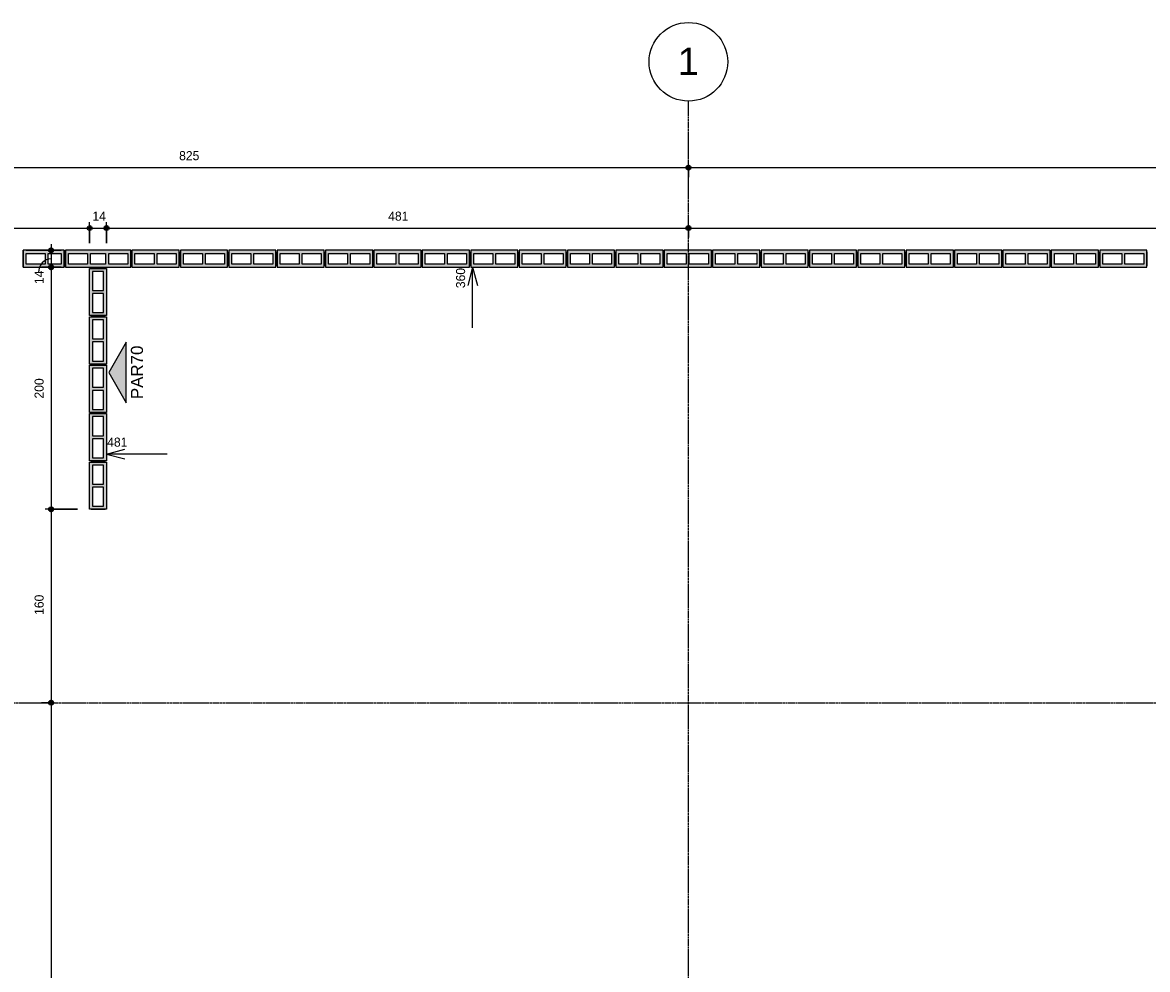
# Model space of a CAD drawing. Header units: centimetres. Extents: x 170 to 13828, y -2277 to 8860.
# Drawn here: x 11367 to 12297, y 210 to 993 of the extents above; entities that cross this region are included whole.
import ezdxf

# ---------------------------------------------------------------- set-up
doc = ezdxf.new("R2010")
doc.units = ezdxf.units.CM
doc.linetypes.add('Linha de eixo', pattern=[2.2225, 1.27, -0.3175, 0.3175, -0.3175])
for name, color, linetype, lineweight, true_color in [('A-ANNO-DIMS-1', 1, 'Continuous', 9, 0xff0000), ('G-ANNO-SYMB-1', 251, 'Continuous', 9, 0x646464), ('S-BEAM-3', 9, 'Continuous', 9, 0xc0c0c0), ('S-BEAM-4', 98, 'Continuous', 9, 0x004000), ('S-BEAM-8', 142, 'Continuous', 9, 0x0080c0)]:
    doc.layers.add(name, color=color, linetype=linetype, lineweight=lineweight, true_color=true_color)
for name, color, linetype, lineweight in [('A-ANNO-DIMS-50', 7, 'Continuous', 9), ('A-DETL-GENF', 7, 'Continuous', 9), ('G-ANNO-SYMB', 7, 'Continuous', 9), ('S-BEAM', 7, 'Continuous', 9), ('S-BEAM-2', 7, 'Continuous', 13), ('S-GRID-1', 7, 'Linha de eixo', 9), ('S-GRID-IDEN', 7, 'Continuous', 9)]:
    doc.layers.add(name, color=color, linetype=linetype, lineweight=lineweight)
doc.styles.add('Arial', font='arial.ttf', dxfattribs={"height": 22.5})
doc.styles.add('Arial_1', font='arial.ttf', dxfattribs={"height": 10})
doc.styles.add('Bahnschrift_13', font='', dxfattribs={"height": 7.5})
doc.styles.get('Bahnschrift_13').set_extended_font_data('Bahnschrift')
doc.dimstyles.new('COTA_ACUMULADA', dxfattribs={"dimscale": 30.48, "dimtxt": 8.33133, "dimasz": 0.049213, "dimexe": 0, "dimexo": 0.0625, "dimgap": 0.131234, "dimtad": 0, "dimjust": 2, "dimdec": 0, "dimzin": 0, "dimdsep": 46, "dimtxsty": 'Bahnschrift_13', "dimblk1": 'NONE', "dimblk2": 'OPEN30', "dimsah": 1, "dimcen": 0.09, "dimse1": 1, "dimsd1": 1, "dimazin": 0, "dimtfac": 1, "dimtdec": 4, "dimtix": 1, "dimtmove": 2, "dimatfit": 3, "dimfxl": 0, "dimfxlon": 1, "dimtvp": 1, "dimtolj": 1, "dimtzin": 0, "dimarcsym": 2})
doc.dimstyles.new('COTA_LINEAR', dxfattribs={"dimscale": 30.48, "dimtxt": 8.33133, "dimasz": 0.393701, "dimexe": 0.164042, "dimexo": 0.328084, "dimgap": 0.131234, "dimtad": 1, "dimdec": 0, "dimzin": 0, "dimdsep": 46, "dimtxsty": 'Bahnschrift_13', "dimblk1": 'DOTSMALL', "dimblk2": 'DOTSMALL', "dimsah": 1, "dimcen": 0.09, "dimdle": 0.164042, "dimazin": 0, "dimtfac": 1, "dimtdec": 4, "dimtix": 1, "dimtmove": 0, "dimatfit": 3, "dimfxl": 1, "dimtvp": 1, "dimtolj": 1, "dimtzin": 0, "dimarcsym": 2})
doc.dimstyles.new('COTA_LINEAR_2', dxfattribs={"dimscale": 30.48, "dimtxt": 8.33133, "dimasz": 0.393701, "dimexe": 0.164042, "dimexo": 0.328084, "dimgap": 0.131234, "dimtad": 1, "dimdec": 0, "dimzin": 0, "dimdsep": 46, "dimtxsty": 'Bahnschrift_13', "dimblk1": 'DOTSMALL', "dimblk2": 'DOTSMALL', "dimsah": 1, "dimcen": 0.09, "dimdle": 0.164042, "dimazin": 0, "dimtfac": 1, "dimtdec": 4, "dimtix": 1, "dimtmove": 1, "dimatfit": 3, "dimfxl": 1, "dimtvp": 1, "dimtolj": 1, "dimtzin": 0, "dimarcsym": 2})

# ---------------------------------------------------------------- blocks, each defined once
blk = doc.blocks.new('LEONE - BLOCO 14x34x19 - LEONE - BLOCO 14x34x19-541693-COBERTURA - MODULAÇÃO 2ª FIADA')
at = {"layer": 'S-BEAM-8'}
h = blk.add_hatch(color=256, dxfattribs=at)
h.paths.add_polyline_path([(8.2742, -7), (19.5, -7), (19.5, 7), (-14.5, 7), (-14.5, -7), (2.5, -7)])
h.paths.add_polyline_path([(17, -4.5), (1.25, -4.5), (1.25, 4.5), (17, 4.5)])
h.paths.add_polyline_path([(-1.25, -4.5), (-12, -4.5), (-12, 4.5), (-1.25, 4.5)])
at = {"layer": 'A-DETL-GENF'}
for p, q in [((-14.5, 7), (-14.5, 0)), ((2.5, 7), (-14.5, 7)), ((-14.5, 0), (-14.5, -7)), ((-12, -4.5), (-12, 4.5)), ((-12, 4.5), (-1.25, 4.5)), ((-1.25, 4.5), (-1.25, -4.5)), ((1.25, 4.5), (17, 4.5)), ((1.25, -4.5), (1.25, 4.5)), ((19.5, 7), (2.5, 7)), ((17, 4.5), (17, -4.5)), ((19.5, 0), (19.5, 7)), ((19.5, -7), (19.5, 0)), ((-14.5, -7), (2.5, -7)), ((-1.25, -4.5), (-12, -4.5)), ((17, -4.5), (1.25, -4.5)), ((2.5, -7), (19.5, -7))]:
    blk.add_line(p, q, dxfattribs=at)
at = {"layer": 'S-BEAM-2'}
for p, q in [((-14.5, 7), (-14.5, -7)), ((19.5, 7), (-14.5, 7)), ((-14.5, 7), (-14.5, -7)), ((-14.5, -7), (-14.5, 6.8804)), ((-14.5, 5.75), (-14.5, -5.75)), ((-14.5, -5.75), (-14.5, 5.75)), ((-12, 7), (-3.9375, 7)), ((-12, 7), (-3.9375, 7)), ((17, 7), (-12, 7)), ((19.5, -7), (19.5, 7)), ((19.5, 7), (19.5, -7)), ((19.5, -7), (19.5, 7)), ((19.5, -5.75), (19.5, 5.75)), ((19.5, 5.75), (19.5, -5.75)), ((-14.5, -7), (19.5, -7)), ((-12, -7), (-3.9375, -7)), ((-12, -7), (-3.9375, -7)), ((17, -7), (-12, -7))]:
    blk.add_line(p, q, dxfattribs=at)
at = {"layer": 'S-BEAM-3'}
for p, q in [((-12, 4.5), (-1.25, 4.5)), ((-12, -4.5), (-12, 4.5)), ((-1.25, 4.5), (-1.25, -4.5)), ((1.25, 4.5), (17, 4.5)), ((1.25, -4.5), (1.25, 4.5)), ((17, 4.5), (17, -4.5)), ((-1.25, -4.5), (-12, -4.5)), ((17, -4.5), (1.25, -4.5))]:
    blk.add_line(p, q, dxfattribs=at)
blk = doc.blocks.new('LEONE - BLOCO 14X54X19 - LEONE - BLOCO 14X54X19-557270-COBERTURA - MODULAÇÃO 2ª FIADA')
at = {"layer": 'S-BEAM-4'}
h = blk.add_hatch(color=256, dxfattribs=at)
h.paths.add_polyline_path([(-4.5, 7), (-27, 7), (-27, -7), (27, -7), (27, 7), (0, 7)])
h.paths.add_polyline_path([(-8.75, 4.5), (-8.75, -4.5), (-24.5, -4.5), (-24.5, 4.5)])
h.paths.add_polyline_path([(0, 4.5), (6.25, 4.5), (6.25, -4.5), (-6.25, -4.5), (-6.25, 4.5), (-4.5, 4.5)])
h.paths.add_polyline_path([(8.75, 4.5), (24.5, 4.5), (24.5, -4.5), (8.75, -4.5)])
at = {"layer": 'A-DETL-GENF'}
for p, q in [((-27, 7), (-27, 0)), ((0, 7), (-27, 7)), ((-27, 0), (-27, -7)), ((-24.5, -4.5), (-24.5, 4.5)), ((-24.5, 4.5), (-8.75, 4.5)), ((-8.75, 4.5), (-8.75, -4.5)), ((-6.25, 4.5), (6.25, 4.5)), ((-6.25, -4.5), (-6.25, 4.5)), ((27, 7), (0, 7)), ((6.25, 4.5), (6.25, -4.5)), ((8.75, -4.5), (8.75, 4.5)), ((8.75, 4.5), (24.5, 4.5)), ((24.5, 4.5), (24.5, -4.5)), ((27, 0), (27, 7)), ((-27, -7), (0, -7)), ((-8.75, -4.5), (-24.5, -4.5)), ((6.25, -4.5), (-6.25, -4.5)), ((0, -7), (27, -7)), ((24.5, -4.5), (8.75, -4.5)), ((27, -7), (27, 0))]:
    blk.add_line(p, q, dxfattribs=at)
at = {"layer": 'S-BEAM-2'}
for p, q in [((-27, 7), (-27, -7)), ((27, 7), (-27, 7)), ((-27, 7), (-27, -7)), ((-27, -7), (-27, 6.88)), ((-27, 5.75), (-27, -5.75)), ((-27, -5.75), (-27, 5.75)), ((27, -7), (27, 7)), ((27, 7), (27, -7)), ((27, -7), (27, 7)), ((27, -5.75), (27, 5.75)), ((27, 5.75), (27, -5.75)), ((-27, -7), (27, -7))]:
    blk.add_line(p, q, dxfattribs=at)
at = {"layer": 'S-BEAM-3'}
for p, q in [((-24.5, 4.5), (-8.75, 4.5)), ((-24.5, -4.5), (-24.5, 4.5)), ((-8.75, 4.5), (-8.75, -4.5)), ((-6.25, 4.5), (6.25, 4.5)), ((-6.25, -4.5), (-6.25, 4.5)), ((6.25, 4.5), (6.25, -4.5)), ((8.75, 4.5), (24.5, 4.5)), ((8.75, -4.5), (8.75, 4.5)), ((24.5, 4.5), (24.5, -4.5)), ((-8.75, -4.5), (-24.5, -4.5)), ((6.25, -4.5), (-6.25, -4.5)), ((24.5, -4.5), (8.75, -4.5))]:
    blk.add_line(p, q, dxfattribs=at)
blk = doc.blocks.new('LEONE - BLOCO 14X39X1 - LEONE - BLOCO 14X39X19-2886981-COBERTURA - MODULAÇÃO 2ª FIADA')
at = {"layer": 'S-BEAM-3'}
h = blk.add_hatch(color=256, dxfattribs=at)
h.paths.add_polyline_path([(-3.78, -7), (19.5, -7), (19.5, 7), (-19.5, 7), (-19.5, -7)])
h.paths.add_polyline_path([(-3.78, -4.5), (-17, -4.5), (-17, 4.5), (-1.25, 4.5), (-1.25, -4.5)])
h.paths.add_polyline_path([(1.25, -4.5), (1.25, 4.5), (17, 4.5), (17, -4.5)])
at = {"layer": 'A-DETL-GENF'}
for p, q in [((19.5, 7), (-19.5, 7)), ((-19.5, 7), (-19.5, 0)), ((-19.5, 0), (-19.5, -7)), ((-17, -4.5), (-17, 4.5)), ((-17, 4.5), (-1.25, 4.5)), ((-1.25, 4.5), (-1.25, -4.5)), ((1.25, -4.5), (1.25, 4.5)), ((1.25, 4.5), (17, 4.5)), ((17, 4.5), (17, -4.5)), ((19.5, 0), (19.5, 7)), ((19.5, -7), (19.5, 0)), ((-19.5, -7), (19.5, -7)), ((-1.25, -4.5), (-17, -4.5)), ((17, -4.5), (1.25, -4.5))]:
    blk.add_line(p, q, dxfattribs=at)
at = {"layer": 'S-BEAM-2'}
for p, q in [((-19.5, 7), (-19.5, -7)), ((19.5, 7), (-19.5, 7)), ((-19.5, 5.75), (-19.5, -5.75)), ((-19.5, -5.75), (-19.5, 5.75)), ((19.5, -7), (19.5, 7)), ((19.5, -7), (19.5, 7)), ((19.5, 5.75), (19.5, -5.75)), ((-19.5, -7), (19.5, -7))]:
    blk.add_line(p, q, dxfattribs=at)
at = {"layer": 'S-BEAM-3'}
for p, q in [((-17, 4.5), (-1.25, 4.5)), ((-17, -4.5), (-17, 4.5)), ((-1.25, 4.5), (-1.25, -4.5)), ((1.25, 4.5), (17, 4.5)), ((1.25, -4.5), (1.25, 4.5)), ((17, 4.5), (17, -4.5)), ((-1.25, -4.5), (-17, -4.5)), ((17, -4.5), (1.25, -4.5))]:
    blk.add_line(p, q, dxfattribs=at)
blk = doc.blocks.new('LEONE - BLOCO 14X39X1 - LEONE - BLOCO 14X39X19-V1-COBERTURA - MODULAÇÃO 2ª FIADA')
at = {"layer": 'S-BEAM-3'}
h = blk.add_hatch(color=256, dxfattribs=at)
h.paths.add_polyline_path([(-19.5, -7), (19.5, -7), (19.5, 7), (-19.5, 7), (-19.5, -4.5)])
h.paths.add_polyline_path([(1.25, -4.5), (1.25, 4.5), (17, 4.5), (17, -4.5)])
h.paths.add_polyline_path([(-1.25, -4.5), (-17, -4.5), (-17, 4.5), (-1.25, 4.5), (-1.25, -4.16)])
at = {"layer": 'A-DETL-GENF'}
for p, q in [((19.5, 7), (-19.5, 7)), ((-19.5, 7), (-19.5, 0)), ((-19.5, 0), (-19.5, -7)), ((-17, -4.5), (-17, 4.5)), ((-17, 4.5), (-1.25, 4.5)), ((-1.25, 4.5), (-1.25, -4.5)), ((1.25, -4.5), (1.25, 4.5)), ((1.25, 4.5), (17, 4.5)), ((17, 4.5), (17, -4.5)), ((19.5, 0), (19.5, 7)), ((19.5, -7), (19.5, 0)), ((-19.5, -7), (19.5, -7)), ((-1.25, -4.5), (-17, -4.5)), ((17, -4.5), (1.25, -4.5))]:
    blk.add_line(p, q, dxfattribs=at)
at = {"layer": 'S-BEAM-2'}
for p, q in [((-19.5, 7), (-19.5, -7)), ((19.5, 7), (-19.5, 7)), ((-19.5, 5.75), (-19.5, -5.75)), ((-19.5, -5.75), (-19.5, 5.75)), ((19.5, -7), (19.5, 7)), ((19.5, -7), (19.5, 7)), ((19.5, 5.75), (19.5, -5.75)), ((-19.5, -7), (19.5, -7))]:
    blk.add_line(p, q, dxfattribs=at)
at = {"layer": 'S-BEAM-3'}
for p, q in [((-17, 4.5), (-1.25, 4.5)), ((-17, -4.5), (-17, 4.5)), ((-1.25, 4.5), (-1.25, -4.5)), ((1.25, 4.5), (17, 4.5)), ((1.25, -4.5), (1.25, 4.5)), ((17, 4.5), (17, -4.5)), ((-1.25, -4.5), (-17, -4.5)), ((17, -4.5), (1.25, -4.5))]:
    blk.add_line(p, q, dxfattribs=at)
blk = doc.blocks.new('LEONE - BLOCO 14X39X1 - LEONE - BLOCO 14X39X19-3073679-COBERTURA - MODULAÇÃO 2ª FIADA')
at = {"layer": 'S-BEAM-3'}
h = blk.add_hatch(color=256, dxfattribs=at)
h.paths.add_polyline_path([(19.5, 0), (19.5, 7), (-19.5, 7), (-19.5, -7), (19.5, -7), (19.5, -4.5)])
h.paths.add_polyline_path([(17, 4.5), (17, -4.5), (1.25, -4.5), (1.25, 4.5), (11.12, 4.5)])
h.paths.add_polyline_path([(-1.25, 4.5), (-1.25, -4.5), (-17, -4.5), (-17, 4.5)])
at = {"layer": 'A-DETL-GENF'}
for p, q in [((-19.5, 7), (19.5, 7)), ((-19.5, 0), (-19.5, 7)), ((-1.25, 4.5), (-17, 4.5)), ((-17, 4.5), (-17, -4.5)), ((-1.25, -4.5), (-1.25, 4.5)), ((1.25, 4.5), (1.25, -4.5)), ((17, 4.5), (1.25, 4.5)), ((17, -4.5), (17, 4.5)), ((19.5, 7), (19.5, 0)), ((-19.5, -7), (-19.5, 0)), ((19.5, -7), (-19.5, -7)), ((-17, -4.5), (-1.25, -4.5)), ((1.25, -4.5), (17, -4.5)), ((19.5, 0), (19.5, -7))]:
    blk.add_line(p, q, dxfattribs=at)
at = {"layer": 'S-BEAM-2'}
for p, q in [((-19.5, -7), (-19.5, 7)), ((-19.5, 7), (19.5, 7)), ((-19.5, -5.75), (-19.5, 5.75)), ((-19.5, 5.75), (-19.5, -5.75)), ((19.5, 7), (19.5, -7)), ((19.5, 7), (19.5, -7)), ((19.5, -5.75), (19.5, 5.75)), ((19.5, -7), (-19.5, -7))]:
    blk.add_line(p, q, dxfattribs=at)
at = {"layer": 'S-BEAM-3'}
for p, q in [((-1.25, 4.5), (-17, 4.5)), ((-17, 4.5), (-17, -4.5)), ((-1.25, -4.5), (-1.25, 4.5)), ((17, 4.5), (1.25, 4.5)), ((1.25, 4.5), (1.25, -4.5)), ((17, -4.5), (17, 4.5)), ((-17, -4.5), (-1.25, -4.5)), ((1.25, -4.5), (17, -4.5))]:
    blk.add_line(p, q, dxfattribs=at)
blk = doc.blocks.new('Eixo - M_Cabeça da grade - Círculo-45800-COBERTURA - MODULAÇÃO 2ª FIADA')
at = {"layer": 'S-GRID-IDEN'}
blk.add_circle((0, 0), 0.65, dxfattribs=at)
blk = doc.blocks.new('Elevação - Número de detalhe-142644-COBERTURA - MODULAÇÃO 2ª FIADA')
at = {"layer": 'G-ANNO-SYMB-1'}
blk.add_hatch(color=256, dxfattribs=at).paths.add_polyline_path([(0.5, 0), (-0.5, 0), (0, 0.289)])
at = {"layer": 'G-ANNO-SYMB'}
for p, q in [((0, 0.289), (-0.5, 0)), ((0.5, 0), (0, 0.289)), ((-0.5, 0), (0.5, 0))]:
    blk.add_line(p, q, dxfattribs=at)
blk = doc.blocks.new('DIMBLOCK2-COBERTURA - MODULAÇÃO 2ª FIADA')
at = {"layer": 'A-ANNO-DIMS-50', "lineweight": 35, "true_color": 0xff0000}
h = blk.add_hatch(color=1, dxfattribs=at)
edge = h.paths.add_edge_path()
edge.add_arc((11106.14, 822.6), 1.5, 0, 360)
h = blk.add_hatch(color=1, dxfattribs=at)
edge = h.paths.add_edge_path()
edge.add_arc((11422.14, 822.6), 1.5, 0, 360)
at = {"layer": 'A-ANNO-DIMS-50', "color": 1, "true_color": 0xff0000}
for p, q in [((11106.14, 814.24), (11106.14, 827.6)), ((11106.14, 822.6), (11422.14, 822.6)), ((11106.14, 822.6), (11106.14, 814.24)), ((11422.14, 810.07), (11422.14, 827.6)), ((11422.14, 822.6), (11422.14, 810.07))]:
    blk.add_line(p, q, dxfattribs=at)
at = {"layer": 'A-ANNO-DIMS-50', "color": 1, "lineweight": 35, "true_color": 0xff0000}
for centre in [(11106.14, 822.6), (11422.14, 822.6)]:
    blk.add_circle(centre, 1.5, dxfattribs=at)
at = {"layer": 'A-ANNO-DIMS-50', "color": 0, "insert": (11256.89, 836.25), "char_height": 7.5, "width": 17.4201, "attachment_point": 1, "line_spacing_factor": 1.009858, "style": 'Bahnschrift_13'}
blk.add_mtext('316', dxfattribs=at)
blk = doc.blocks.new('_DotSmall')
at = {"color": 0, "linetype": 'ByBlock', "const_width": 0.5}
blk.add_lwpolyline([(-0.0625, 0, 1), (0.0625, 0, 1)], format="xyb", close=True, dxfattribs=at)
blk = doc.blocks.new('DIMBLOCK3-COBERTURA - MODULAÇÃO 2ª FIADA')
at = {"layer": 'A-ANNO-DIMS-50', "lineweight": 35, "true_color": 0xff0000}
h = blk.add_hatch(color=1, dxfattribs=at)
edge = h.paths.add_edge_path()
edge.add_arc((11422.14, 822.6), 1.5, 0, 360)
h = blk.add_hatch(color=1, dxfattribs=at)
edge = h.paths.add_edge_path()
edge.add_arc((11436.14, 822.6), 1.5, 0, 360)
at = {"layer": 'A-ANNO-DIMS-50', "color": 1, "true_color": 0xff0000}
for p, q in [((11422.14, 810.07), (11422.14, 827.6)), ((11422.14, 822.6), (11436.14, 822.6)), ((11422.14, 822.6), (11422.14, 810.07)), ((11436.14, 810.07), (11436.14, 827.6)), ((11436.14, 822.6), (11436.14, 810.07))]:
    blk.add_line(p, q, dxfattribs=at)
at = {"layer": 'A-ANNO-DIMS-50', "color": 1, "lineweight": 35, "true_color": 0xff0000}
for centre in [(11422.14, 822.6), (11436.14, 822.6)]:
    blk.add_circle(centre, 1.5, dxfattribs=at)
at = {"layer": 'A-ANNO-DIMS-50', "color": 0, "insert": (11424.41, 836.25), "char_height": 7.5, "width": 11.3609, "attachment_point": 1, "line_spacing_factor": 1.009858, "style": 'Bahnschrift_13'}
blk.add_mtext('14', dxfattribs=at)
blk = doc.blocks.new('DIMBLOCK4-COBERTURA - MODULAÇÃO 2ª FIADA')
at = {"layer": 'A-ANNO-DIMS-50', "lineweight": 35, "true_color": 0xff0000}
h = blk.add_hatch(color=1, dxfattribs=at)
edge = h.paths.add_edge_path()
edge.add_arc((11436.14, 822.6), 1.5, 0, 360)
h = blk.add_hatch(color=1, dxfattribs=at)
edge = h.paths.add_edge_path()
edge.add_arc((11917.14, 822.6), 1.5, 0, 360)
at = {"layer": 'A-ANNO-DIMS-50', "color": 1, "true_color": 0xff0000}
for p, q in [((11436.14, 810.07), (11436.14, 827.6)), ((11436.14, 822.6), (11917.14, 822.6)), ((11436.14, 822.6), (11436.14, 810.07)), ((11917.14, 814.72), (11917.14, 827.6)), ((11917.14, 822.6), (11917.14, 814.72))]:
    blk.add_line(p, q, dxfattribs=at)
at = {"layer": 'A-ANNO-DIMS-50', "color": 1, "lineweight": 35, "true_color": 0xff0000}
for centre in [(11436.14, 822.6), (11917.14, 822.6)]:
    blk.add_circle(centre, 1.5, dxfattribs=at)
at = {"layer": 'A-ANNO-DIMS-50', "color": 0, "insert": (11668.94, 836.25), "char_height": 7.5, "width": 18.4804, "attachment_point": 1, "line_spacing_factor": 1.009858, "style": 'Bahnschrift_13'}
blk.add_mtext('481', dxfattribs=at)
blk = doc.blocks.new('DIMBLOCK5-COBERTURA - MODULAÇÃO 2ª FIADA')
at = {"layer": 'A-ANNO-DIMS-50', "lineweight": 35, "true_color": 0xff0000}
h = blk.add_hatch(color=1, dxfattribs=at)
edge = h.paths.add_edge_path()
edge.add_arc((11917.14, 822.6), 1.5, 0, 360)
h = blk.add_hatch(color=1, dxfattribs=at)
edge = h.paths.add_edge_path()
edge.add_arc((12796.14, 822.6), 1.5, 0, 360)
at = {"layer": 'A-ANNO-DIMS-50', "color": 1, "true_color": 0xff0000}
for p, q in [((11917.14, 814.72), (11917.14, 827.6)), ((11917.14, 822.6), (12796.14, 822.6)), ((11917.14, 822.6), (11917.14, 814.72)), ((12796.14, 814.72), (12796.14, 827.6)), ((12796.14, 822.6), (12796.14, 814.72))]:
    blk.add_line(p, q, dxfattribs=at)
at = {"layer": 'A-ANNO-DIMS-50', "color": 1, "lineweight": 35, "true_color": 0xff0000}
for centre in [(11917.14, 822.6), (12796.14, 822.6)]:
    blk.add_circle(centre, 1.5, dxfattribs=at)
at = {"layer": 'A-ANNO-DIMS-50', "color": 0, "insert": (12348.31, 836.25), "char_height": 7.5, "width": 19.9952, "attachment_point": 1, "line_spacing_factor": 1.009858, "style": 'Bahnschrift_13'}
blk.add_mtext('879', dxfattribs=at)
blk = doc.blocks.new('DIMBLOCK10-COBERTURA - MODULAÇÃO 2ª FIADA')
at = {"layer": 'A-ANNO-DIMS-50', "lineweight": 35, "true_color": 0xff0000}
h = blk.add_hatch(color=1, dxfattribs=at)
edge = h.paths.add_edge_path()
edge.add_arc((11092.14, 872.6), 1.5, 0, 360)
h = blk.add_hatch(color=1, dxfattribs=at)
edge = h.paths.add_edge_path()
edge.add_arc((11917.14, 872.6), 1.5, 0, 360)
at = {"layer": 'A-ANNO-DIMS-50', "color": 1, "true_color": 0xff0000}
for p, q in [((11092.14, 814.24), (11092.14, 877.6)), ((11917.14, 864.72), (11917.14, 877.6)), ((11087.14, 872.6), (11917.14, 872.6)), ((11092.14, 872.6), (11092.14, 814.24)), ((11917.14, 872.6), (11917.14, 864.72))]:
    blk.add_line(p, q, dxfattribs=at)
at = {"layer": 'A-ANNO-DIMS-50', "color": 1, "lineweight": 35, "true_color": 0xff0000}
for centre in [(11092.14, 872.6), (11917.14, 872.6)]:
    blk.add_circle(centre, 1.5, dxfattribs=at)
at = {"layer": 'A-ANNO-DIMS-50', "color": 0, "insert": (11496.12, 886.25), "char_height": 7.5, "width": 20.4496, "attachment_point": 1, "line_spacing_factor": 1.009858, "style": 'Bahnschrift_13'}
blk.add_mtext('825', dxfattribs=at)
blk = doc.blocks.new('DIMBLOCK11-COBERTURA - MODULAÇÃO 2ª FIADA')
at = {"layer": 'A-ANNO-DIMS-50', "lineweight": 35, "true_color": 0xff0000}
h = blk.add_hatch(color=1, dxfattribs=at)
edge = h.paths.add_edge_path()
edge.add_arc((11917.14, 872.6), 1.5, 0, 360)
h = blk.add_hatch(color=1, dxfattribs=at)
edge = h.paths.add_edge_path()
edge.add_arc((12796.14, 872.6), 1.5, 0, 360)
at = {"layer": 'A-ANNO-DIMS-50', "color": 1, "true_color": 0xff0000}
for p, q in [((11917.14, 864.72), (11917.14, 877.6)), ((12796.14, 864.72), (12796.14, 877.6)), ((11917.14, 872.6), (12796.14, 872.6)), ((11917.14, 872.6), (11917.14, 864.72)), ((12796.14, 872.6), (12796.14, 864.72))]:
    blk.add_line(p, q, dxfattribs=at)
at = {"layer": 'A-ANNO-DIMS-50', "color": 1, "lineweight": 35, "true_color": 0xff0000}
for centre in [(11917.14, 872.6), (12796.14, 872.6)]:
    blk.add_circle(centre, 1.5, dxfattribs=at)
at = {"layer": 'A-ANNO-DIMS-50', "color": 0, "insert": (12348.31, 886.25), "char_height": 7.5, "width": 19.9952, "attachment_point": 1, "line_spacing_factor": 1.009858, "style": 'Bahnschrift_13'}
blk.add_mtext('879', dxfattribs=at)
blk = doc.blocks.new('DIMBLOCK100-COBERTURA - MODULAÇÃO 2ª FIADA')
at = {"layer": 'A-ANNO-DIMS-50', "color": 1, "true_color": 0xff0000}
for p, q in [((11436.14, 635.78), (11451.14, 639.8)), ((11436.14, 635.78), (11451.14, 631.76)), ((11486.14, 635.78), (11436.14, 635.78)), ((11436.14, 635.78), (11436.14, 635.78)), ((11436.14, 635.78), (11436.14, 635.78))]:
    blk.add_line(p, q, dxfattribs=at)
at = {"layer": 'A-ANNO-DIMS-50', "color": 0, "insert": (11436.64, 649.43), "char_height": 7.5, "width": 18.4804, "attachment_point": 1, "line_spacing_factor": 1.009858, "style": 'Bahnschrift_13'}
blk.add_mtext('481', dxfattribs=at)
blk = doc.blocks.new('_None')
blk = doc.blocks.new('_Open30')
at = {"color": 0, "linetype": 'ByBlock', "lineweight": -2}
for p, q in [((-1, 0.27), (0, 0)), ((0, 0), (-1, -0.27)), ((0, 0), (-1, 0))]:
    blk.add_line(p, q, dxfattribs=at)
blk = doc.blocks.new('DIMBLOCK101-COBERTURA - MODULAÇÃO 2ª FIADA')
at = {"layer": 'A-ANNO-DIMS-50', "color": 1, "true_color": 0xff0000}
for p, q in [((11106.14, 635.78), (11121.14, 639.8)), ((11106.14, 635.78), (11121.14, 631.76)), ((11156.14, 635.78), (11106.14, 635.78)), ((11106.14, 635.78), (11106.14, 635.78)), ((11106.14, 635.78), (11106.14, 635.78))]:
    blk.add_line(p, q, dxfattribs=at)
at = {"layer": 'A-ANNO-DIMS-50', "color": 0, "insert": (11106.64, 649.43), "char_height": 7.5, "width": 15.6023, "attachment_point": 1, "line_spacing_factor": 1.009858, "style": 'Bahnschrift_13'}
blk.add_mtext('811', dxfattribs=at)
blk = doc.blocks.new('DIMBLOCK108-COBERTURA - MODULAÇÃO 2ª FIADA')
at = {"layer": 'A-ANNO-DIMS-50', "color": 1, "true_color": 0xff0000}
for p, q in [((11738.68, 790.24), (11734.66, 775.24)), ((11738.68, 790.24), (11742.7, 775.24)), ((11738.68, 740.24), (11738.68, 790.24)), ((11738.68, 790.24), (11738.68, 790.24)), ((11738.68, 790.24), (11738.68, 790.24))]:
    blk.add_line(p, q, dxfattribs=at)
at = {"layer": 'A-ANNO-DIMS-50', "color": 0, "insert": (11725.03, 772.95), "char_height": 7.5, "width": 20.1467, "attachment_point": 1, "rotation": 90, "line_spacing_factor": 1.009858, "style": 'Bahnschrift_13'}
blk.add_mtext('360', dxfattribs=at)
blk = doc.blocks.new('DIMBLOCK150-COBERTURA - MODULAÇÃO 2ª FIADA')
at = {"layer": 'A-ANNO-DIMS-50', "lineweight": 35, "true_color": 0xff0000}
h = blk.add_hatch(color=1, dxfattribs=at)
edge = h.paths.add_edge_path()
edge.add_arc((11390.26, 804.24), 1.5, 0, 360)
h = blk.add_hatch(color=1, dxfattribs=at)
edge = h.paths.add_edge_path()
edge.add_arc((11390.26, 790.24), 1.5, 0, 360)
at = {"layer": 'A-ANNO-DIMS-50', "color": 1, "true_color": 0xff0000}
for p, q in [((11390.26, 809.24), (11390.26, 790.24)), ((11382.38, 804.24), (11395.26, 804.24)), ((11390.26, 804.24), (11382.38, 804.24)), ((11382.38, 790.24), (11395.26, 790.24)), ((11390.26, 790.24), (11382.38, 790.24))]:
    blk.add_line(p, q, dxfattribs=at)
at = {"layer": 'A-ANNO-DIMS-50', "color": 1, "lineweight": 35, "true_color": 0xff0000}
for centre in [(11390.26, 804.24), (11390.26, 790.24)]:
    blk.add_circle(centre, 1.5, dxfattribs=at)
at = {"layer": 'A-ANNO-DIMS-50', "color": 1, "true_color": 0xff0000}
blk.add_ellipse((11390.26, 785.8), major_axis=(0, 11.44), ratio=0.901372, start_param=0, end_param=1.570796, dxfattribs=at)
at = {"layer": 'A-ANNO-DIMS-50', "color": 0, "insert": (11376.61, 776.34), "char_height": 7.5, "width": 11.3609, "attachment_point": 1, "rotation": 90, "line_spacing_factor": 1.009858, "style": 'Bahnschrift_13'}
blk.add_mtext('14', dxfattribs=at)
blk = doc.blocks.new('DIMBLOCK151-COBERTURA - MODULAÇÃO 2ª FIADA')
at = {"layer": 'A-ANNO-DIMS-50', "lineweight": 35, "true_color": 0xff0000}
h = blk.add_hatch(color=1, dxfattribs=at)
edge = h.paths.add_edge_path()
edge.add_arc((11390.26, 790.24), 1.5, 0, 360)
h = blk.add_hatch(color=1, dxfattribs=at)
edge = h.paths.add_edge_path()
edge.add_arc((11390.26, 590.24), 1.5, 0, 360)
at = {"layer": 'A-ANNO-DIMS-50', "color": 1, "true_color": 0xff0000}
for p, q in [((11382.38, 790.24), (11395.26, 790.24)), ((11390.26, 790.24), (11382.38, 790.24)), ((11390.26, 790.24), (11390.26, 590.24)), ((11412.14, 590.24), (11385.26, 590.24)), ((11390.26, 590.24), (11412.14, 590.24))]:
    blk.add_line(p, q, dxfattribs=at)
at = {"layer": 'A-ANNO-DIMS-50', "color": 1, "lineweight": 35, "true_color": 0xff0000}
for centre in [(11390.26, 790.24), (11390.26, 590.24)]:
    blk.add_circle(centre, 1.5, dxfattribs=at)
at = {"layer": 'A-ANNO-DIMS-50', "color": 0, "insert": (11376.61, 681.72), "char_height": 7.5, "width": 20.4496, "attachment_point": 1, "rotation": 90, "line_spacing_factor": 1.009858, "style": 'Bahnschrift_13'}
blk.add_mtext('200', dxfattribs=at)
blk = doc.blocks.new('DIMBLOCK152-COBERTURA - MODULAÇÃO 2ª FIADA')
at = {"layer": 'A-ANNO-DIMS-50', "lineweight": 35, "true_color": 0xff0000}
h = blk.add_hatch(color=1, dxfattribs=at)
edge = h.paths.add_edge_path()
edge.add_arc((11390.26, 590.24), 1.5, 0, 360)
h = blk.add_hatch(color=1, dxfattribs=at)
edge = h.paths.add_edge_path()
edge.add_arc((11390.26, 430.24), 1.5, 0, 360)
at = {"layer": 'A-ANNO-DIMS-50', "color": 1, "true_color": 0xff0000}
for p, q in [((11412.14, 590.24), (11385.26, 590.24)), ((11390.26, 590.24), (11390.26, 430.24)), ((11390.26, 590.24), (11412.14, 590.24)), ((11382.38, 430.24), (11395.26, 430.24)), ((11390.26, 430.24), (11382.38, 430.24))]:
    blk.add_line(p, q, dxfattribs=at)
at = {"layer": 'A-ANNO-DIMS-50', "color": 1, "lineweight": 35, "true_color": 0xff0000}
for centre in [(11390.26, 590.24), (11390.26, 430.24)]:
    blk.add_circle(centre, 1.5, dxfattribs=at)
at = {"layer": 'A-ANNO-DIMS-50', "color": 0, "insert": (11376.61, 502.86), "char_height": 7.5, "width": 17.723, "attachment_point": 1, "rotation": 90, "line_spacing_factor": 1.009858, "style": 'Bahnschrift_13'}
blk.add_mtext('160', dxfattribs=at)
blk = doc.blocks.new('DIMBLOCK153-COBERTURA - MODULAÇÃO 2ª FIADA')
at = {"layer": 'A-ANNO-DIMS-50', "lineweight": 35, "true_color": 0xff0000}
h = blk.add_hatch(color=1, dxfattribs=at)
edge = h.paths.add_edge_path()
edge.add_arc((11390.26, 430.24), 1.5, 0, 360)
h = blk.add_hatch(color=1, dxfattribs=at)
edge = h.paths.add_edge_path()
edge.add_arc((11390.26, -133.76), 1.5, 0, 360)
at = {"layer": 'A-ANNO-DIMS-50', "color": 1, "true_color": 0xff0000}
for p, q in [((11382.38, 430.24), (11395.26, 430.24)), ((11390.26, 430.24), (11382.38, 430.24)), ((11390.26, 430.24), (11390.26, -133.76)), ((11382.38, -133.76), (11395.26, -133.76)), ((11390.26, -133.76), (11382.38, -133.76))]:
    blk.add_line(p, q, dxfattribs=at)
at = {"layer": 'A-ANNO-DIMS-50', "color": 1, "lineweight": 35, "true_color": 0xff0000}
for centre in [(11390.26, 430.24), (11390.26, -133.76)]:
    blk.add_circle(centre, 1.5, dxfattribs=at)
at = {"layer": 'A-ANNO-DIMS-50', "color": 0, "insert": (11376.61, 139.72), "char_height": 7.5, "width": 20.4496, "attachment_point": 1, "rotation": 90, "line_spacing_factor": 1.009858, "style": 'Bahnschrift_13'}
blk.add_mtext('564', dxfattribs=at)

msp = doc.modelspace()

# ---------------------------------------------------------------- linework, layer by layer
at = {"layer": 'S-GRID-1'}
for p, q in [((11917.14, -679.8), (11917.14, 927.57)), ((10928.25, 430.24), (13762.5, 430.24))]:
    msp.add_line(p, q, dxfattribs=at)

# ---------------------------------------------------------------- block references
at = {"layer": 'G-ANNO-SYMB', "xscale": 49.99999999999998, "yscale": 49.99999999999998, "zscale": 49.99999999999998, "rotation": 89.99999999999953}
msp.add_blockref('Elevação - Número de detalhe-142644-COBERTURA - MODULAÇÃO 2ª FIADA', (11452.46, 703.3), dxfattribs=at)
at = {"layer": 'S-BEAM'}
for name, p, rotation in [('LEONE - BLOCO 14x34x19 - LEONE - BLOCO 14x34x19-541693-COBERTURA - MODULAÇÃO 2ª FIADA', (11386.64, 797.24), 180), ('LEONE - BLOCO 14X54X19 - LEONE - BLOCO 14X54X19-557270-COBERTURA - MODULAÇÃO 2ª FIADA', (11429.14, 797.24), 180), ('LEONE - BLOCO 14X39X1 - LEONE - BLOCO 14X39X19-3073679-COBERTURA - MODULAÇÃO 2ª FIADA', (11429.14, 769.74), 269.9999999999998), ('LEONE - BLOCO 14X39X1 - LEONE - BLOCO 14X39X19-3073679-COBERTURA - MODULAÇÃO 2ª FIADA', (11429.14, 729.74), 269.9999999999998), ('LEONE - BLOCO 14X39X1 - LEONE - BLOCO 14X39X19-3073679-COBERTURA - MODULAÇÃO 2ª FIADA', (11429.14, 689.74), 269.9999999999998), ('LEONE - BLOCO 14X39X1 - LEONE - BLOCO 14X39X19-3073679-COBERTURA - MODULAÇÃO 2ª FIADA', (11429.14, 649.74), 269.9999999999998), ('LEONE - BLOCO 14X39X1 - LEONE - BLOCO 14X39X19-3073679-COBERTURA - MODULAÇÃO 2ª FIADA', (11429.14, 609.74), 269.9999999999998)]:
    msp.add_blockref(name, p, dxfattribs=dict(at, rotation=rotation))
for name, p in [('LEONE - BLOCO 14X39X1 - LEONE - BLOCO 14X39X19-2886981-COBERTURA - MODULAÇÃO 2ª FIADA', (11476.64, 797.24)), ('LEONE - BLOCO 14X39X1 - LEONE - BLOCO 14X39X19-V1-COBERTURA - MODULAÇÃO 2ª FIADA', (11516.64, 797.24)), ('LEONE - BLOCO 14X39X1 - LEONE - BLOCO 14X39X19-V1-COBERTURA - MODULAÇÃO 2ª FIADA', (11556.64, 797.24)), ('LEONE - BLOCO 14X39X1 - LEONE - BLOCO 14X39X19-V1-COBERTURA - MODULAÇÃO 2ª FIADA', (11596.64, 797.24)), ('LEONE - BLOCO 14X39X1 - LEONE - BLOCO 14X39X19-2886981-COBERTURA - MODULAÇÃO 2ª FIADA', (11636.64, 797.24)), ('LEONE - BLOCO 14X39X1 - LEONE - BLOCO 14X39X19-2886981-COBERTURA - MODULAÇÃO 2ª FIADA', (11676.64, 797.24)), ('LEONE - BLOCO 14X39X1 - LEONE - BLOCO 14X39X19-2886981-COBERTURA - MODULAÇÃO 2ª FIADA', (11716.64, 797.24)), ('LEONE - BLOCO 14X39X1 - LEONE - BLOCO 14X39X19-V1-COBERTURA - MODULAÇÃO 2ª FIADA', (11756.64, 797.24)), ('LEONE - BLOCO 14X39X1 - LEONE - BLOCO 14X39X19-2886981-COBERTURA - MODULAÇÃO 2ª FIADA', (11796.64, 797.24)), ('LEONE - BLOCO 14X39X1 - LEONE - BLOCO 14X39X19-V1-COBERTURA - MODULAÇÃO 2ª FIADA', (11836.64, 797.24)), ('LEONE - BLOCO 14X39X1 - LEONE - BLOCO 14X39X19-V1-COBERTURA - MODULAÇÃO 2ª FIADA', (11876.64, 797.24)), ('LEONE - BLOCO 14X39X1 - LEONE - BLOCO 14X39X19-V1-COBERTURA - MODULAÇÃO 2ª FIADA', (11916.64, 797.24)), ('LEONE - BLOCO 14X39X1 - LEONE - BLOCO 14X39X19-2886981-COBERTURA - MODULAÇÃO 2ª FIADA', (11956.64, 797.24)), ('LEONE - BLOCO 14X39X1 - LEONE - BLOCO 14X39X19-2886981-COBERTURA - MODULAÇÃO 2ª FIADA', (11996.64, 797.24)), ('LEONE - BLOCO 14X39X1 - LEONE - BLOCO 14X39X19-2886981-COBERTURA - MODULAÇÃO 2ª FIADA', (12036.64, 797.24)), ('LEONE - BLOCO 14X39X1 - LEONE - BLOCO 14X39X19-V1-COBERTURA - MODULAÇÃO 2ª FIADA', (12076.64, 797.24)), ('LEONE - BLOCO 14X39X1 - LEONE - BLOCO 14X39X19-V1-COBERTURA - MODULAÇÃO 2ª FIADA', (12116.64, 797.24)), ('LEONE - BLOCO 14X39X1 - LEONE - BLOCO 14X39X19-V1-COBERTURA - MODULAÇÃO 2ª FIADA', (12156.64, 797.24)), ('LEONE - BLOCO 14X39X1 - LEONE - BLOCO 14X39X19-2886981-COBERTURA - MODULAÇÃO 2ª FIADA', (12196.64, 797.24)), ('LEONE - BLOCO 14X39X1 - LEONE - BLOCO 14X39X19-2886981-COBERTURA - MODULAÇÃO 2ª FIADA', (12236.64, 797.24)), ('LEONE - BLOCO 14X39X1 - LEONE - BLOCO 14X39X19-2886981-COBERTURA - MODULAÇÃO 2ª FIADA', (12276.64, 797.24))]:
    msp.add_blockref(name, p, dxfattribs=at)
at = {"layer": 'S-GRID-IDEN', "xscale": 49.99999999999998, "yscale": 49.99999999999998, "zscale": 49.99999999999998}
msp.add_blockref('Eixo - M_Cabeça da grade - Círculo-45800-COBERTURA - MODULAÇÃO 2ª FIADA', (11917.14, 960.07), dxfattribs=at)

# ---------------------------------------------------------------- texts
at = {"layer": 'G-ANNO-SYMB', "insert": (11456.24, 681.23), "char_height": 10, "width": 54.9156, "attachment_point": 1, "rotation": 90, "style": 'Arial_1'}
msp.add_mtext('PAR70', dxfattribs=at)

# ---------------------------------------------------------------- dimensions: what is measured, and where the dimension line sits
at = {"layer": 'A-ANNO-DIMS-1'}
for base, p1, p2, override, picture, middle in [((11917.14, 872.6), (11092.14, 804.24), (11917.14, 874.72), {"dimpost": '<>', "dimfxl": 828.004925}, 'DIMBLOCK10-COBERTURA - MODULAÇÃO 2ª FIADA', (11504.64, 880.43)), ((12796.14, 872.6), (11917.14, 874.72), (12796.14, 874.72), {"dimpost": '<>', "dimfxl": 879}, 'DIMBLOCK11-COBERTURA - MODULAÇÃO 2ª FIADA', (12356.64, 880.43)), ((11422.14, 822.6), (11106.14, 804.24), (11422.14, 800.07), {"dimpost": '<>', "dimfxl": 316.027494}, 'DIMBLOCK2-COBERTURA - MODULAÇÃO 2ª FIADA', (11264.14, 830.43)), ((11436.14, 822.6), (11422.14, 800.07), (11436.14, 800.07), {"dimpost": '<>', "dimfxl": 14}, 'DIMBLOCK3-COBERTURA - MODULAÇÃO 2ª FIADA', (11429.14, 830.35)), ((11917.14, 822.6), (11436.14, 800.07), (11917.14, 824.72), {"dimpost": '<>', "dimfxl": 481.631038}, 'DIMBLOCK4-COBERTURA - MODULAÇÃO 2ª FIADA', (11676.64, 830.43)), ((12796.14, 822.6), (11917.14, 824.72), (12796.14, 824.72), {"dimpost": '<>', "dimfxl": 879}, 'DIMBLOCK5-COBERTURA - MODULAÇÃO 2ª FIADA', (12356.64, 830.43))]:
    dim = msp.add_linear_dim(base=base, p1=p1, p2=p2, dimstyle='COTA_LINEAR', override=override, dxfattribs=at)
    dim.commit()
    dim.dimension.update_dxf_attribs({"geometry": picture, "text_midpoint": middle})
for base, p1, p2, dimstyle, override, picture, middle in [((11390.26, 790.24), (11392.38, 804.24), (11392.38, 790.24), 'COTA_LINEAR_2', {"dimpost": '<>', "dimfxl": 14}, 'DIMBLOCK150-COBERTURA - MODULAÇÃO 2ª FIADA', (11381.61, 782.02)), ((11738.68, 790.24), (11738.68, 430.24), (11738.68, 790.24), 'COTA_ACUMULADA', {"dimpost": '<>', "dimfxl": 359.998999}, 'DIMBLOCK108-COBERTURA - MODULAÇÃO 2ª FIADA', (11730.03, 783.03))]:
    dim = msp.add_linear_dim(base=base, p1=p1, p2=p2, angle=90, dimstyle=dimstyle, override=override, dxfattribs=at)
    dim.commit()
    dim.dimension.update_dxf_attribs({"geometry": picture, "text_midpoint": middle, "dimtype": 160, "text_rotation": 90})
for base, p1, p2, override, picture, middle in [((11390.26, 590.24), (11392.38, 790.24), (11422.14, 590.24), {"dimpost": '<>', "dimfxl": 202.202403}, 'DIMBLOCK151-COBERTURA - MODULAÇÃO 2ª FIADA', (11382.42, 690.24)), ((11390.26, 430.24), (11422.14, 590.24), (11392.38, 430.24), {"dimpost": '<>', "dimfxl": 162.743637}, 'DIMBLOCK152-COBERTURA - MODULAÇÃO 2ª FIADA', (11382.42, 510.24)), ((11390.26, -133.76), (11392.38, 430.24), (11392.38, -133.76), {"dimpost": '<>', "dimfxl": 564}, 'DIMBLOCK153-COBERTURA - MODULAÇÃO 2ª FIADA', (11382.47, 148.24))]:
    dim = msp.add_linear_dim(base=base, p1=p1, p2=p2, angle=90, dimstyle='COTA_LINEAR', override=override, dxfattribs=at)
    dim.commit()
    dim.dimension.update_dxf_attribs({"geometry": picture, "text_midpoint": middle})
for base, p2, override, picture, middle in [((11106.14, 635.78), (11106.14, 635.78), {"dimpost": '<>', "dimfxl": 811}, 'DIMBLOCK101-COBERTURA - MODULAÇÃO 2ª FIADA', (11114.44, 644.43)), ((11436.14, 635.78), (11436.14, 635.78), {"dimpost": '<>', "dimfxl": 481}, 'DIMBLOCK100-COBERTURA - MODULAÇÃO 2ª FIADA', (11445.88, 644.43))]:
    dim = msp.add_linear_dim(base=base, p1=(11917.14, 635.78), p2=p2, dimstyle='COTA_ACUMULADA', override=override, dxfattribs=at)
    dim.commit()
    dim.dimension.update_dxf_attribs({"geometry": picture, "text_midpoint": middle, "dimtype": 160})

# ---------------------------------------------------------------- next in the draw order: texts
at = {"layer": 'S-GRID-IDEN', "insert": (11908.21, 971.7), "char_height": 22.5, "width": 21.2447, "attachment_point": 1, "style": 'Arial', "bg_fill": 3, "box_fill_scale": 1.25, "bg_fill_color": 9, "bg_fill_true_color": 13158600, "bg_fill_transparency": 0}
msp.add_mtext('1', dxfattribs=at)

doc.saveas('drawing.dxf')
